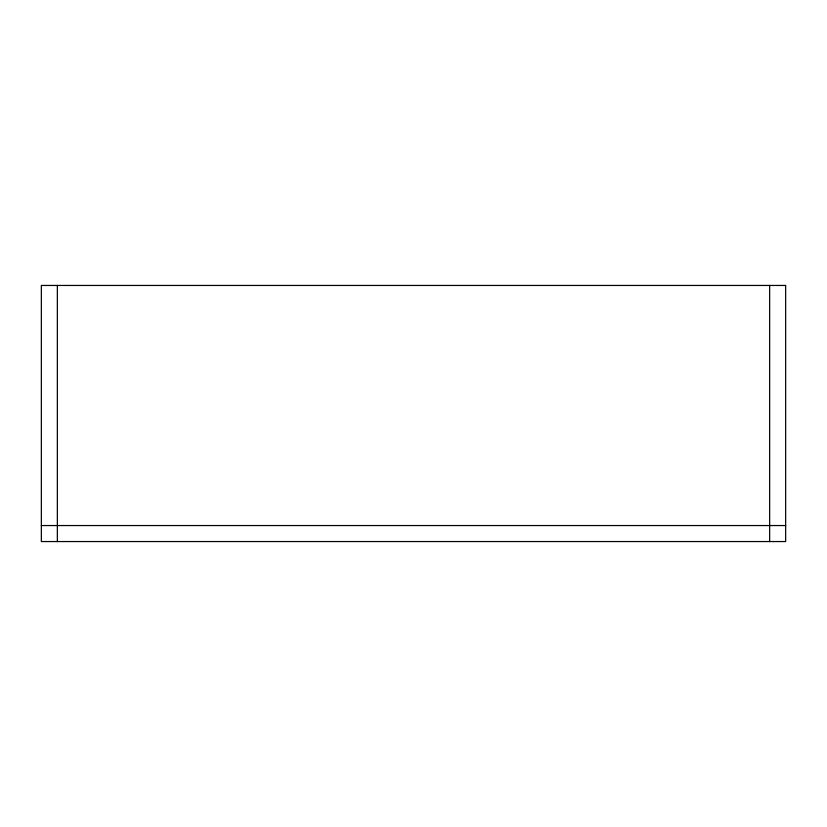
<?xml version="1.0" encoding="UTF-8"?>
<svg xmlns="http://www.w3.org/2000/svg" width="827" height="827" viewBox="0 0 827 827"><rect width="100%" height="100%" fill="white"/><g stroke="black" fill="none" stroke-linecap="round" stroke-linejoin="round"><path stroke-width="1.24" d="M41.35 525.548L785.65 525.548M769.648 285.449L769.648 541.551M57.352 285.449L57.352 541.551M785.65 285.449L41.35 285.449L41.35 541.551L785.65 541.551L785.65 285.449"/></g></svg>
